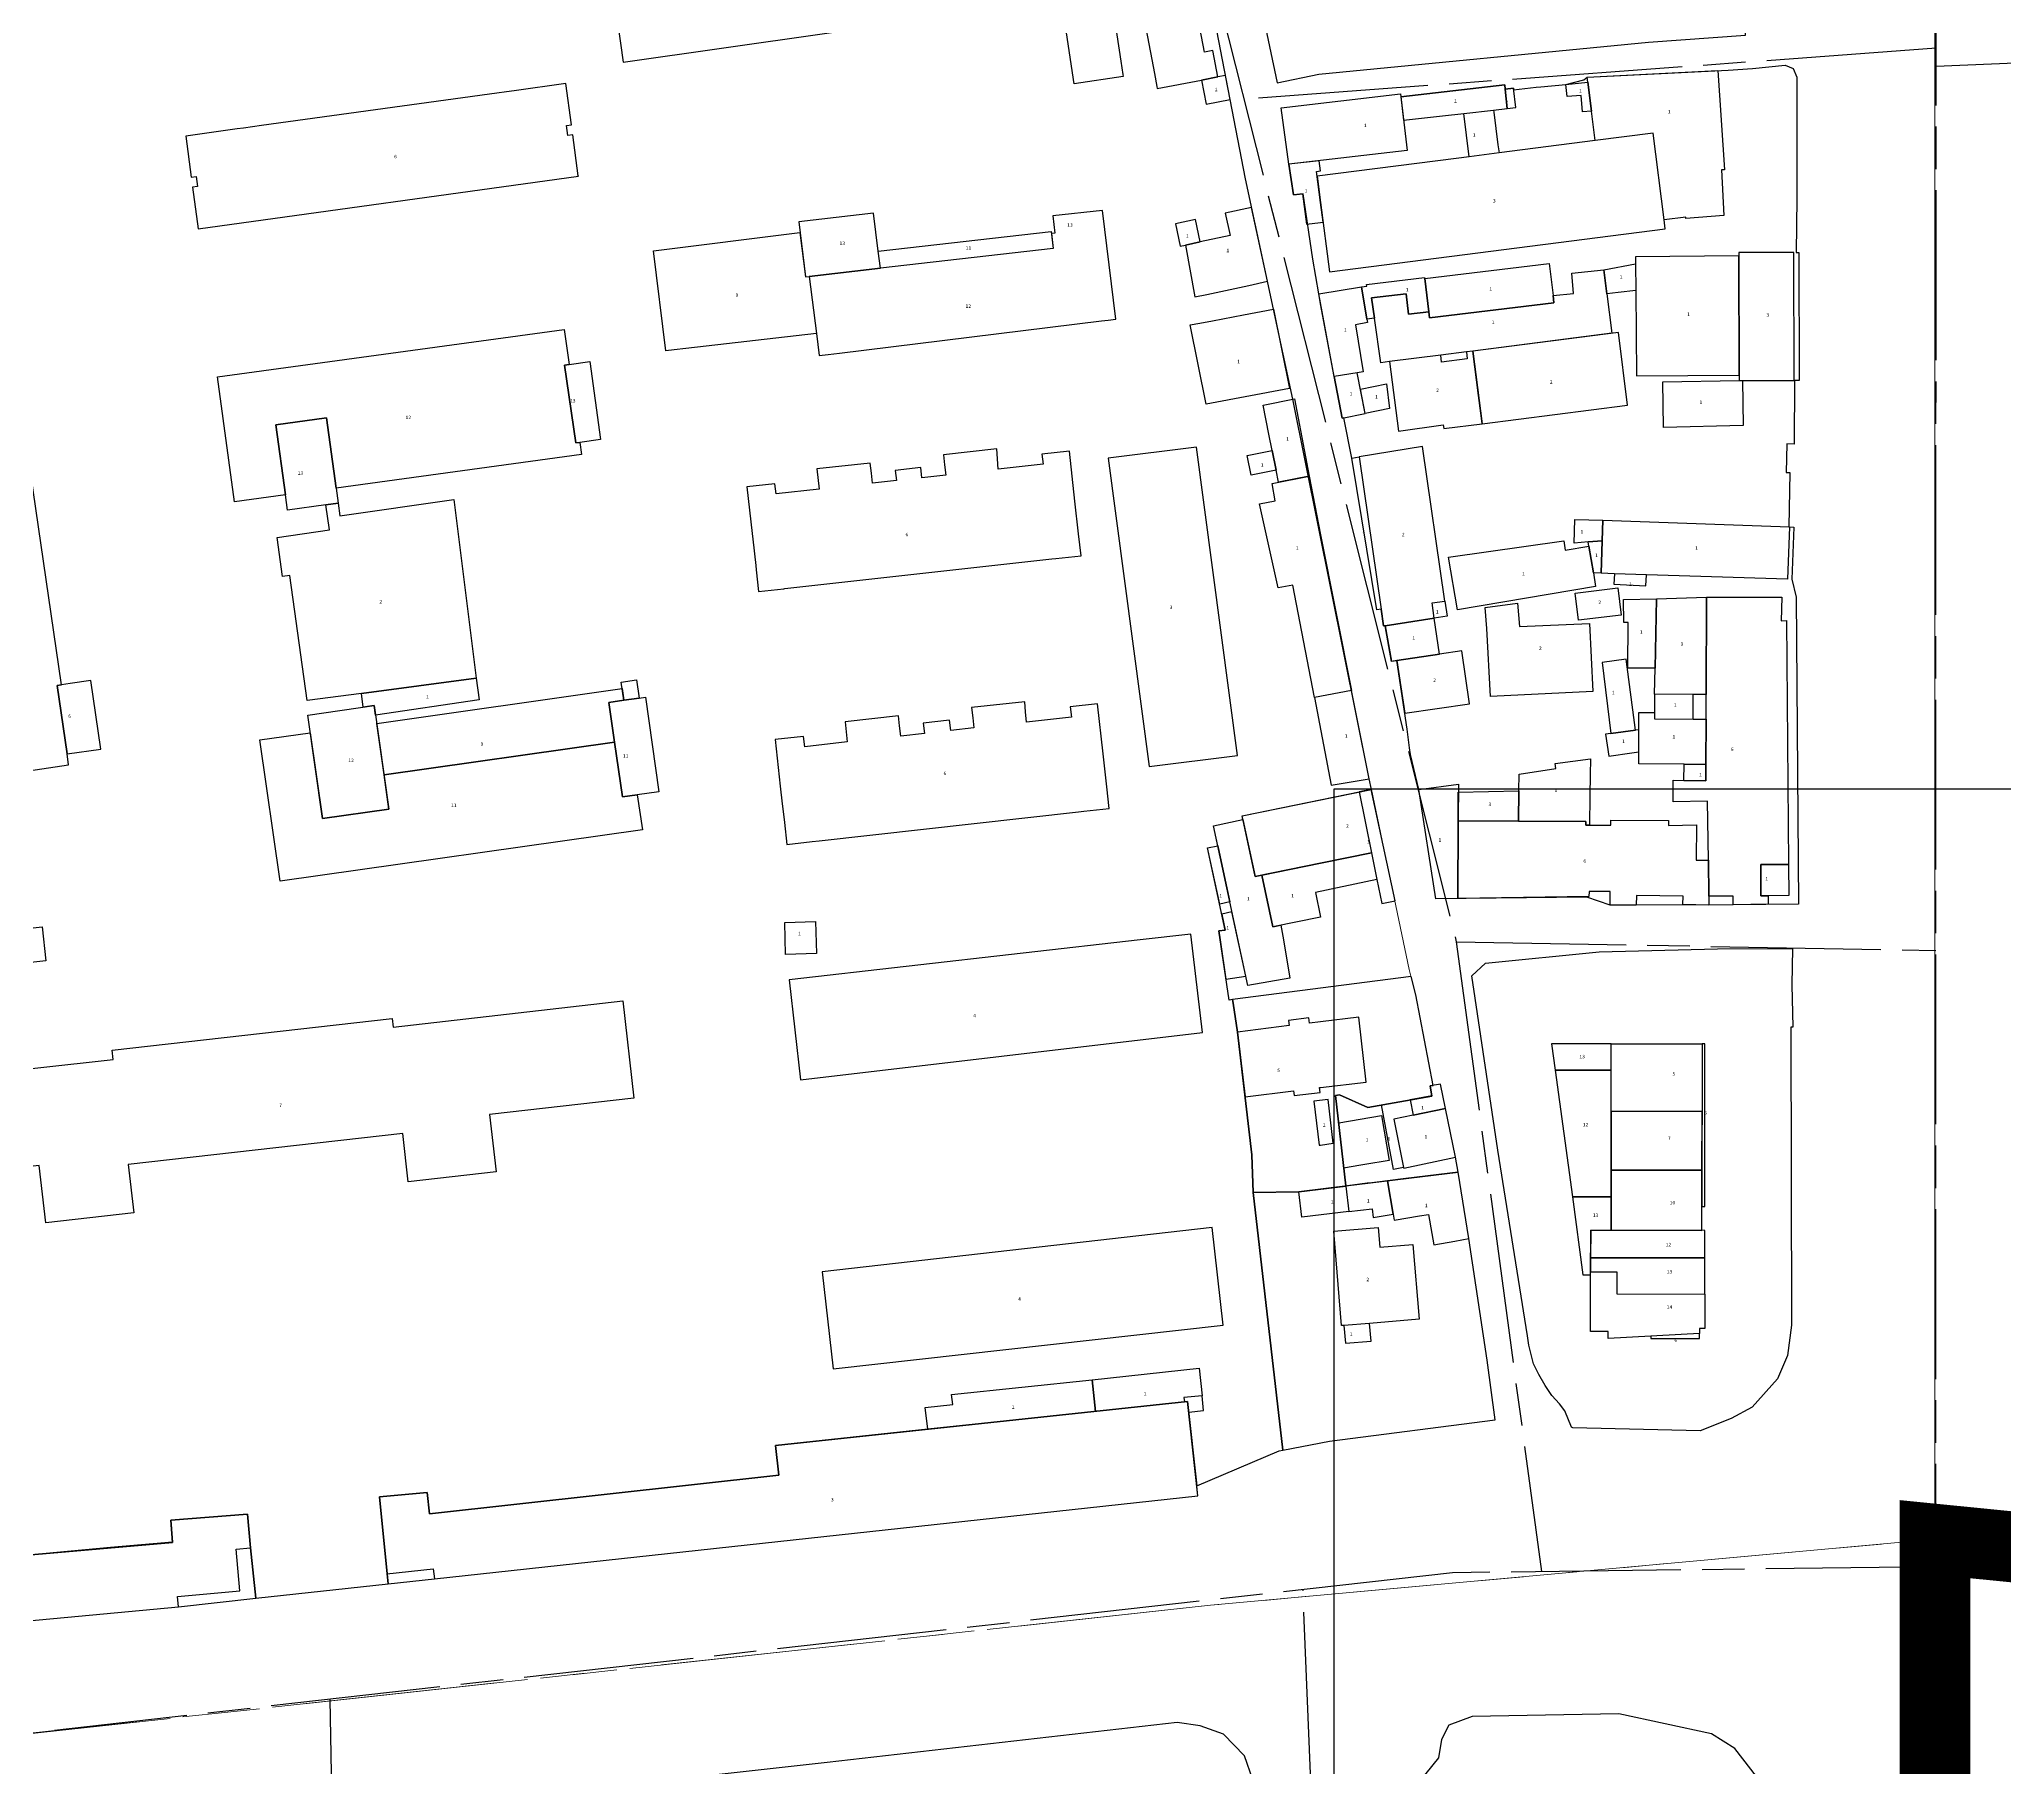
# Model space of a CAD drawing. Header units: millimetres. Extents: x 125232 to 134072, y 142885 to 152835.
# Drawn here: x 129318.9 to 129596.7, y 147633 to 147877.3 of the extents above; entities that cross this region are included whole.
import ezdxf
from ezdxf.enums import TextEntityAlignment as Align

# ---------------------------------------------------------------- set-up
doc = ezdxf.new("R2010")
doc.units = ezdxf.units.MM
doc.linetypes.add('ACAD_ISO08W100', pattern=[36, 24, -3, 6, -3])
doc.linetypes.add('CENTER', pattern=[50.8, 31.75, -6.35, 6.35, -6.35])
for name, color, linetype in [('buildings', 7, 'Continuous'), ('commerce', 10, 'Continuous'), ('commerce & office', 242, 'Continuous'), ('commerce and residence', 32, 'Continuous'), ('culture', 21, 'Continuous'), ('layers', 7, 'Continuous'), ('research & university', 30, 'Continuous'), ('reserve', 253, 'Continuous'), ('residence-bad', 41, 'Continuous'), ('老城北中心线', 7, 'ACAD_ISO08W100')]:
    doc.layers.add(name, color=color, linetype=linetype)
doc.layers.add('municipal utilities', color=151, linetype='Continuous', lineweight=0)
doc.layers.add('super block', color=6, linetype='CENTER', lineweight=0)
doc.styles.add('层数', font='', dxfattribs={"height": 2})
doc.styles.get('层数').set_extended_font_data('FangSong_GB2312')

msp = doc.modelspace()

# ---------------------------------------------------------------- linework, layer by layer
msp.add_lwpolyline([(130151.88, 147771.28), (129501.88, 147771.28), (129501.88, 146971.28), (130151.88, 146971.28)], close=True)
at = {"layer": 'buildings', "linetype": 'Continuous', "flags": 128}
for points in [[(129471.46, 147899.13), (129476.52, 147872.45), (129476.88, 147870.58), (129476.93, 147870.3), (129483.18, 147871.51), (129485.46, 147871.95), (129484.76, 147875.68), (129483.58, 147875.46), (129479.52, 147896.83), (129480.7, 147897.05), (129479.99, 147900.78)], [(129455.63, 147898.86), (129453.04, 147898.49), (129444.63, 147897.3), (129444.42, 147898.77), (129435.66, 147897.52), (129435.87, 147896.06), (129418.54, 147893.6), (129418.34, 147895.06), (129409.59, 147893.82), (129409.8, 147892.35), (129401.38, 147891.16), (129399.08, 147890.83), (129401.46, 147874.04), (129458.01, 147882.07)], [(129461.2, 147897.34), (129468.09, 147898.38), (129471.75, 147874.17), (129472.04, 147872.29), (129472.08, 147872.01), (129465.18, 147870.97)], [(129486.58, 147872.16), (129485.46, 147871.95), (129483.18, 147871.51), (129483.84, 147868.09), (129487.21, 147868.75)], [(129537.67, 147871.92), (129556.16, 147872.85), (129557.07, 147858.82), (129556.66, 147858.8), (129556.98, 147852.35), (129551.64, 147851.93), (129551.63, 147852.13), (129548.55, 147851.73), (129546.98, 147863.98), (129538.82, 147862.94), (129538.28, 147867.13), (129537.76, 147871.2)], [(129394.33, 147863.78), (129393.62, 147863.68), (129393.42, 147865.09), (129394.14, 147865.19), (129393.36, 147871.01), (129386.02, 147870), (129384.94, 147869.85), (129383.59, 147869.66), (129382.54, 147869.51), (129350.33, 147865.07), (129349.04, 147864.89), (129347.8, 147864.72), (129346.89, 147864.59), (129339.62, 147863.59), (129340.4, 147857.77), (129341.1, 147857.87), (129341.29, 147856.46), (129340.59, 147856.36), (129341.37, 147850.5), (129395.11, 147857.92), (129395.1, 147857.98)], [(129512.23, 147861.55), (129495.51, 147859.61), (129494.43, 147867.58), (129511.3, 147869.58), (129512.23, 147861.55)], [(129526.11, 147870.24), (129526.05, 147870.82), (129511.35, 147869.12), (129511.73, 147865.85), (129517.24, 147866.46), (129520.23, 147866.8), (129524.44, 147867.27), (129526.39, 147867.48), (129526.11, 147870.24)], [(129526.39, 147867.48), (129527.58, 147867.63), (129527.25, 147870.36), (129526.11, 147870.24)], [(129534.68, 147870.87), (129537.76, 147871.2), (129538.28, 147867.13), (129537.02, 147867.02), (129536.82, 147869.34), (129534.83, 147869.17)], [(129524.44, 147867.27), (129524.48, 147866.96), (129525.07, 147862.36), (129525.22, 147861.2), (129521.02, 147860.66), (129520.23, 147866.8)], [(129501.26, 147844.4), (129548.71, 147850.48), (129548.55, 147851.73), (129546.98, 147863.98), (129538.82, 147862.94), (129525.22, 147861.2), (129521.02, 147860.66), (129519.14, 147860.42), (129499.53, 147857.9), (129500, 147854.2)], [(129497.43, 147855.42), (129497.99, 147851.16), (129500, 147851.39), (129500.35, 147851.44), (129500, 147854.2), (129499.44, 147858.6), (129499.97, 147858.66), (129499.8, 147860.11), (129495.51, 147859.61), (129496.16, 147855.27), (129497.43, 147855.42)], [(129427.21, 147843.69), (129427.75, 147843.76), (129437.8, 147844.91), (129437.5, 147847.3), (129436.84, 147852.69), (129426.25, 147851.47)], [(129432.03, 147832.92), (129469.03, 147837.46), (129469.96, 147837.58), (129471.05, 147837.71), (129469.2, 147853.07), (129462.16, 147852.31), (129462.46, 147849.87), (129461.97, 147849.81), (129462.2, 147847.72), (129437.8, 147844.91), (129427.75, 147843.76), (129428.74, 147835.7), (129429.13, 147832.56), (129430.41, 147832.72)], [(129482.24, 147840.86), (129483.92, 147841.22), (129489.84, 147842.49), (129492.48, 147843.06), (129490.24, 147853.49), (129486.53, 147852.7), (129487.21, 147849.53), (129483, 147848.62), (129480.92, 147848.18)], [(129428.74, 147835.7), (129410.3, 147833.58), (129408.64, 147833.39), (129407.47, 147833.25), (129405.74, 147847.36), (129426.42, 147849.97), (129427.21, 147843.69), (129427.75, 147843.76)], [(129437.8, 147844.91), (129437.5, 147847.3), (129461.93, 147850.11), (129462.2, 147847.72)], [(129480.16, 147848.02), (129480.92, 147848.18), (129483, 147848.62), (129482.32, 147851.79), (129479.48, 147851.19)], [(129566.88, 147847.14), (129559.13, 147847.12), (129559.13, 147846.66), (129559.16, 147829.81), (129559.16, 147829.02), (129559.61, 147829.03), (129562.5, 147829.03), (129566.92, 147829.04)], [(129507.21, 147840.71), (129512.08, 147841.29), (129512.42, 147838.42), (129515.28, 147838.76), (129515.38, 147837.91), (129532.98, 147840.01), (129532.85, 147841.06), (129535.73, 147841.34), (129535.53, 147844.23), (129540.02, 147844.68), (129540.45, 147841.31), (129541.16, 147835.71), (129521.52, 147833.21), (129520.61, 147833.09), (129516.98, 147832.63), (129509.75, 147831.71), (129508.5, 147831.55), (129507.61, 147837.86)], [(129515.38, 147837.91), (129515.28, 147838.76), (129514.72, 147843.45), (129532.31, 147845.56), (129532.85, 147841.06), (129532.98, 147840.01), (129515.38, 147837.91)], [(129540.02, 147844.68), (129544.5, 147845.53), (129544.53, 147841.74), (129542.06, 147841.48), (129540.45, 147841.31)], [(129559.13, 147846.66), (129544.49, 147846.54), (129544.5, 147845.53), (129544.53, 147841.74), (129544.65, 147829.68), (129559.16, 147829.81)], [(129499.74, 147841.28), (129505.77, 147842.29), (129506.54, 147837.69), (129506.62, 147837.23), (129504.95, 147836.93), (129506.03, 147830.29), (129505.17, 147830.15), (129501.91, 147829.62), (129500, 147839.87)], [(129505.77, 147842.29), (129506.53, 147842.38), (129506.5, 147842.63), (129514.7, 147843.61), (129514.72, 147843.45), (129515.28, 147838.76), (129512.42, 147838.42), (129512.08, 147841.29), (129507.21, 147840.71), (129507.61, 147837.86), (129506.54, 147837.69)], [(129481.59, 147836.89), (129482.95, 147837.15), (129484.72, 147837.49), (129489.09, 147838.32), (129493.37, 147839.13), (129495.6, 147827.93), (129483.81, 147825.69), (129481.59, 147836.89)], [(129344.13, 147829.55), (129393.12, 147836.27), (129393.8, 147831.31), (129393.14, 147831.22), (129394.75, 147820.21), (129395.3, 147820.29), (129395.53, 147818.58), (129360.86, 147813.85), (129359.5, 147823.75), (129352.35, 147822.77), (129353.71, 147812.89), (129346.51, 147811.91)], [(129521.52, 147833.21), (129522.83, 147822.93), (129543.39, 147825.55), (129542.09, 147835.82)], [(129509.75, 147831.71), (129511, 147821.9), (129517.34, 147822.78), (129517.41, 147822.24), (129522.83, 147822.93), (129522.78, 147823.35), (129522.32, 147826.9), (129521.52, 147833.21), (129520.61, 147833.09), (129520.73, 147832.11), (129517.11, 147831.65), (129516.98, 147832.63)], [(129396.72, 147831.71), (129398.26, 147820.69), (129395.3, 147820.29), (129394.75, 147820.21), (129393.14, 147831.22), (129393.8, 147831.31), (129396.72, 147831.71)], [(129503.07, 147823.72), (129506.3, 147824.38), (129505.17, 147830.15), (129501.91, 147829.62), (129503.07, 147823.72)], [(129505.66, 147827.84), (129509.32, 147828.59), (129509.76, 147825.09), (129506.3, 147824.38)], [(129548.37, 147828.85), (129559.16, 147829.02), (129559.61, 147829.03), (129559.71, 147822.7), (129548.47, 147822.39)], [(129491.88, 147825.55), (129496.32, 147826.44), (129498.41, 147815.53), (129494.07, 147814.66), (129493.73, 147816.37), (129493.17, 147819.14), (129492.71, 147821.46)], [(129359.5, 147823.75), (129360.86, 147813.85), (129361.15, 147811.71), (129359.41, 147811.48), (129354.01, 147810.74), (129353.71, 147812.89), (129352.35, 147822.77), (129359.5, 147823.75)], [(129422.89, 147814.45), (129418.94, 147814.01), (129419.67, 147807.44), (129419.76, 147806.6), (129420.17, 147802.91), (129420.24, 147802.29), (129420.59, 147799.21), (129424.16, 147799.61), (129424.31, 147799.63), (129462, 147803.82), (129462.59, 147803.88), (129466.15, 147804.28), (129465.81, 147807.36), (129465.29, 147811.98), (129464.5, 147819.07), (129460.63, 147818.64), (129460.79, 147817.2), (129454.46, 147816.5), (129454.35, 147817.95), (129454.25, 147819.37), (129446.71, 147818.53), (129446.86, 147817.11), (129447.02, 147815.66), (129443.67, 147815.29), (129443.51, 147816.74), (129439.88, 147816.34), (129440.05, 147814.89), (129436.69, 147814.51), (129436.52, 147815.96), (129436.37, 147817.38), (129428.83, 147816.54), (129429.15, 147813.68), (129423.05, 147813.01)], [(129505.44, 147818.24), (129508.56, 147796.71), (129508.9, 147794.36), (129509.11, 147794.39), (129516.04, 147795.47), (129515.76, 147797.64), (129517.54, 147797.87), (129514.41, 147819.7)], [(129489.64, 147818.43), (129493.17, 147819.14), (129493.73, 147816.37), (129490.2, 147815.66)], [(129504.44, 147818.07), (129505.44, 147818.24), (129508.56, 147796.71), (129507.93, 147796.62)], [(129499.14, 147784.25), (129496.09, 147800.14), (129494.01, 147799.72), (129491.38, 147811.62), (129493.6, 147812.06), (129493.14, 147814.47), (129498.41, 147815.53), (129500, 147807.24), (129504.38, 147785.25), (129499.14, 147784.25)], [(129352.54, 147806.86), (129359.92, 147807.93), (129359.41, 147811.48), (129361.15, 147811.71), (129361.4, 147809.9), (129377.5, 147812.24), (129380.69, 147786.96), (129364.44, 147784.81), (129356.76, 147783.8), (129354.33, 147801.5), (129353.31, 147801.35)], [(129535.94, 147809.38), (129539.91, 147809.3), (129539.8, 147806.4), (129537.83, 147806.23), (129535.83, 147806.06)], [(129539.91, 147809.3), (129566.27, 147808.34), (129566, 147800.97), (129546.06, 147801.6), (129541.53, 147801.74), (129539.63, 147801.8), (129539.8, 147806.4)], [(129518.09, 147804.09), (129534.36, 147806.4), (129534.55, 147805.07), (129537.93, 147805.62), (129538.55, 147801.84), (129538.86, 147799.95), (129519.37, 147796.62)], [(129539.63, 147801.8), (129538.55, 147801.84), (129537.93, 147805.62), (129537.83, 147806.23), (129539.8, 147806.4)], [(129535.99, 147799), (129542.02, 147799.75), (129542.5, 147795.9), (129536.47, 147795.15)], [(129541.53, 147801.74), (129541.45, 147800.24), (129545.98, 147800.01), (129546.06, 147801.6)], [(129516.04, 147795.47), (129515.76, 147797.64), (129517.54, 147797.87), (129517.87, 147795.75)], [(129538.46, 147785.07), (129524.02, 147784.36), (129523.5, 147793.99), (129523.28, 147796.98), (129527.84, 147797.56), (129528.11, 147794.26), (129538.01, 147794.71)], [(129547.28, 147788.37), (129543.4, 147788.41), (129543.46, 147794.83), (129542.84, 147794.82), (129542.79, 147798.08), (129547.47, 147798.17)], [(129547.47, 147798.17), (129554.53, 147798.43), (129554.49, 147784.68), (129552.66, 147784.68), (129547.21, 147784.71), (129547.28, 147788.37)], [(129563.25, 147756.22), (129563.27, 147755.03), (129558.31, 147754.96), (129558.3, 147756.18), (129554.87, 147756.15), (129554.8, 147761.26), (129554.69, 147769.59), (129549.83, 147769.52), (129549.85, 147772.55), (129551.33, 147772.53), (129554.45, 147772.48), (129554.46, 147774.75), (129554.48, 147781.19), (129554.49, 147784.68), (129554.53, 147798.43), (129565.18, 147798.4), (129565.08, 147795.1), (129565.83, 147795.11), (129566.13, 147760.65), (129562.24, 147760.65), (129562.24, 147756.21)], [(129516.83, 147790.38), (129516.04, 147795.47), (129509.11, 147794.39), (129510.02, 147789.38), (129510.8, 147789.49)], [(129511.9, 147782.05), (129521.03, 147783.34), (129519.94, 147790.83), (129516.83, 147790.38), (129510.8, 147789.49), (129511.9, 147782.05)], [(129539.79, 147789.19), (129541.04, 147779.16), (129544.52, 147779.62), (129543.18, 147789.64), (129539.79, 147789.19)], [(129326.23, 147786.63), (129323.29, 147786.21), (129322.05, 147786.03), (129321.44, 147785.94), (129322.85, 147776.26), (129327.63, 147776.95)], [(129364.44, 147784.81), (129380.69, 147786.96), (129381.08, 147783.89), (129366.45, 147781.76), (129366.26, 147783.1), (129364.72, 147782.89)], [(129403.7, 147784.15), (129401.54, 147783.85), (129401.17, 147786.41), (129403.33, 147786.72)], [(129356.87, 147781.76), (129366.26, 147783.1), (129368.33, 147768.47), (129358.94, 147767.14)], [(129366.61, 147780.59), (129401.3, 147785.52), (129401.54, 147783.85), (129399.43, 147783.55), (129400.22, 147777.95), (129367.65, 147773.3)], [(129399.43, 147783.55), (129401.54, 147783.85), (129403.7, 147784.15), (129404.59, 147784.28), (129406.49, 147770.93), (129403.44, 147770.49), (129401.33, 147770.19), (129400.22, 147777.95)], [(129422.91, 147778.29), (129423.64, 147771.72), (129423.92, 147769.23), (129424.13, 147767.37), (129424.22, 147766.57), (129424.56, 147763.49), (129428.14, 147763.89), (129429.13, 147764), (129465.81, 147768.08), (129466.56, 147768.16), (129470.12, 147768.56), (129469.78, 147771.64), (129469.27, 147776.26), (129468.48, 147783.36), (129464.62, 147782.93), (129464.78, 147781.48), (129458.44, 147780.77), (129458.32, 147782.23), (129458.22, 147783.65), (129450.68, 147782.81), (129450.84, 147781.39), (129451, 147779.94), (129447.74, 147779.58), (129447.58, 147781.03), (129443.85, 147780.62), (129444.01, 147779.16), (129440.66, 147778.79), (129440.5, 147780.24), (129440.34, 147781.66), (129432.81, 147780.82), (129433.12, 147777.96), (129427.1, 147777.29), (129426.94, 147778.74)], [(129501.52, 147771.85), (129506.87, 147772.76), (129504.38, 147785.25), (129499.14, 147784.25), (129501.52, 147771.85)], [(129547.21, 147784.71), (129547.21, 147782.14), (129547.21, 147781.22), (129552.65, 147781.2), (129552.66, 147784.68)], [(129544.97, 147782.13), (129547.21, 147782.14), (129547.21, 147781.22), (129552.65, 147781.2), (129554.49, 147781.19), (129554.46, 147774.75), (129551.36, 147774.8), (129544.98, 147774.89), (129544.98, 147776.57), (129544.98, 147779.69)], [(129350.1, 147778.25), (129357.22, 147779.26), (129358.94, 147767.14), (129368.33, 147768.47), (129367.65, 147773.3), (129400.22, 147777.95), (129401.33, 147770.19), (129403.44, 147770.49), (129404.15, 147765.54), (129352.95, 147758.27)], [(129540.74, 147775.96), (129543.99, 147776.43), (129544.98, 147776.57), (129544.98, 147779.69), (129544.52, 147779.62), (129541.04, 147779.16), (129540.26, 147779.06)], [(129527.97, 147766.77), (129528.02, 147771.04), (129528.05, 147773.39), (129533.27, 147774.19), (129533.17, 147774.93), (129538.14, 147775.59), (129538.11, 147773.31), (129538.06, 147770.34), (129538.01, 147766.2), (129537.49, 147766.2), (129537.5, 147766.74)], [(129551.36, 147774.8), (129554.46, 147774.75), (129554.45, 147772.48), (129551.33, 147772.53)], [(129519.38, 147755.85), (129516.27, 147755.79), (129513.88, 147771.22), (129519.47, 147771.98), (129519.44, 147766.8)], [(129500, 147760.81), (129490.74, 147758.93), (129488.9, 147767.5), (129505.45, 147770.9), (129507.19, 147762.27), (129500, 147760.81)], [(129508.64, 147755.11), (129510.29, 147755.47), (129510.53, 147755.52), (129507.17, 147771.25), (129505.45, 147770.9), (129507.19, 147762.27), (129507.95, 147758.5)], [(129519.46, 147770.85), (129528.02, 147771.04), (129527.97, 147766.77), (129519.44, 147766.8)], [(129489.72, 147743.54), (129484.85, 147766.12), (129489, 147767.01), (129490.74, 147758.93), (129491.69, 147759.12), (129493.26, 147751.82), (129494.39, 147752.05), (129494.74, 147750), (129495.64, 147744.58), (129489.72, 147743.54)], [(129540.93, 147754.88), (129540.94, 147756.83), (129537.94, 147756.84), (129537.93, 147756.12), (129519.38, 147755.85), (129519.44, 147766.8), (129527.97, 147766.77), (129537.5, 147766.74), (129537.49, 147766.2), (129538.01, 147766.2), (129541.02, 147766.18), (129541.02, 147766.91), (129549.17, 147766.87), (129549.17, 147766.14), (129553.11, 147766.23), (129553.09, 147761.27), (129554.8, 147761.26), (129554.87, 147756.15), (129554.85, 147754.89), (129551.2, 147754.97), (129551.23, 147756.18), (129544.63, 147756.25), (129544.62, 147754.91)], [(129484.04, 147763), (129485.46, 147763.3), (129487.17, 147755.36), (129485.75, 147755.05)], [(129500, 147753.2), (129493.26, 147751.82), (129491.69, 147759.12), (129500, 147760.81), (129507.19, 147762.27), (129507.95, 147758.5), (129499.28, 147756.69), (129500, 147753.2)], [(129566.13, 147760.65), (129566.17, 147756.25), (129563.25, 147756.22), (129562.24, 147756.21), (129562.24, 147758.27), (129562.24, 147760.65)], [(129424.4, 147747.93), (129424.28, 147752.46), (129428.64, 147752.58), (129428.76, 147748.05), (129424.4, 147747.93)], [(129485.8, 147750), (129486.61, 147744.44), (129489.44, 147744.86), (129487.48, 147753.94), (129486.06, 147753.63), (129486.54, 147751.38), (129485.62, 147751.27), (129485.8, 147750)], [(129307.36, 147745.66), (129306.82, 147750.5), (129312.22, 147751.07), (129312.29, 147750.45), (129315.53, 147750.78), (129315.46, 147751.41), (129319.32, 147751.82), (129319.84, 147747.03), (129307.36, 147745.66)], [(129474.51, 147750), (129424.9, 147744.32), (129426.52, 147730.22), (129483.3, 147736.92), (129481.66, 147750.81)], [(129368.78, 147738.88), (129368.92, 147737.65), (129401.38, 147741.36), (129402.96, 147727.63), (129382.56, 147725.31), (129383.48, 147717.21), (129371.07, 147715.8), (129370.29, 147722.64), (129331.51, 147718.22), (129332.29, 147711.43), (129319.83, 147710.02), (129318.91, 147718.09), (129298.49, 147715.81), (129296.97, 147729.49), (129329.39, 147733.1), (129329.24, 147734.38)], [(129489.36, 147727.8), (129496.17, 147728.64), (129496.25, 147727.97), (129499.96, 147728.43), (129499.87, 147729.13), (129500, 147729.14), (129506.46, 147729.88), (129505.41, 147739.06), (129500, 147738.41), (129498.42, 147738.21), (129498.32, 147738.95), (129495.48, 147738.59), (129495.57, 147737.89), (129488.24, 147736.93), (129489.36, 147727.8)], [(129532.62, 147735.3), (129533.13, 147731.56), (129541.09, 147731.55), (129541.09, 147735.3)], [(129553.91, 147735.29), (129553.91, 147725.73), (129541.08, 147725.73), (129541.09, 147735.3)], [(129553.9, 147712.29), (129554.31, 147712.29), (129554.32, 147735.29), (129553.91, 147735.29)], [(129533.13, 147731.56), (129535.58, 147713.67), (129541.07, 147713.67), (129541.09, 147731.55)], [(129517.64, 147726.14), (129516.93, 147729.59), (129515.48, 147729.34), (129515.73, 147727.93), (129512.65, 147727.39), (129513.1, 147725.2)], [(129499.81, 147720.97), (129500, 147720.99), (129501.79, 147721.26), (129501.06, 147727.43), (129499.07, 147727.19), (129499.81, 147720.97)], [(129502.56, 147724.11), (129508.59, 147725.16), (129509.69, 147718.83), (129506.24, 147718.23), (129505.4, 147718.09), (129503.53, 147717.76), (129503.29, 147717.72), (129502.84, 147721.64), (129502.56, 147724.11)], [(129508.63, 147726.68), (129512.65, 147727.39), (129513.1, 147725.2), (129510.33, 147724.63), (129511.73, 147717.83), (129510.32, 147717.54)], [(129511.76, 147717.7), (129519.05, 147719.29), (129517.64, 147726.14), (129513.1, 147725.2), (129510.33, 147724.63), (129511.73, 147717.83), (129511.76, 147717.7)], [(129541.08, 147725.73), (129541.08, 147717.43), (129553.9, 147717.43), (129553.91, 147725.73)], [(129519.44, 147717.17), (129512.07, 147716.27), (129509.48, 147715.95), (129510.26, 147711.24), (129510.4, 147710.39), (129514, 147710.98), (129515.25, 147711.19), (129515.73, 147708.47), (129516.01, 147706.89), (129518.99, 147707.41), (129520.97, 147707.76), (129519.44, 147717.17)], [(129541.08, 147717.43), (129541.07, 147708.94), (129553.9, 147708.93), (129553.9, 147717.43)], [(129496.92, 147714.39), (129503.57, 147715.19), (129504.01, 147711.59), (129497.33, 147710.78)], [(129509.48, 147715.95), (129507.29, 147715.67), (129506.59, 147715.58), (129503.82, 147715.22), (129503.57, 147715.19), (129504.01, 147711.59), (129507.27, 147711.98), (129507.42, 147710.75), (129510.26, 147711.24)], [(129535.58, 147713.67), (129537.08, 147702.64), (129538.16, 147702.64), (129538.17, 147708.94), (129541.07, 147708.94), (129541.07, 147713.67)], [(129431.1, 147689.35), (129486.24, 147695.53), (129484.7, 147709.34), (129429.56, 147703.09)], [(129501.88, 147708.84), (129508.13, 147709.35), (129508.36, 147706.55), (129513.04, 147706.93), (129513.91, 147696.36), (129506.93, 147695.79), (129503.3, 147695.5), (129502.97, 147695.47)], [(129538.17, 147708.94), (129538.16, 147705.04), (129554.3, 147705.03), (129554.31, 147708.93)], [(129538.16, 147705.04), (129538.16, 147703.08), (129541.86, 147703.08), (129541.86, 147699.94), (129554.3, 147699.93), (129554.3, 147705.03)], [(129538.16, 147703.08), (129541.86, 147703.08), (129541.86, 147699.94), (129554.3, 147699.93), (129554.3, 147695.07), (129553.54, 147695.07), (129553.54, 147694.34), (129540.62, 147693.67), (129540.62, 147694.65), (129538.16, 147694.66)], [(129503.3, 147695.5), (129503.51, 147692.97), (129507.15, 147693.27), (129506.93, 147695.79)], [(129546.69, 147693.99), (129546.69, 147693.64), (129553.54, 147693.64), (129553.54, 147694.34)], [(129467.74, 147687.83), (129482.85, 147689.44), (129483.26, 147685.53), (129480.69, 147685.29), (129480.75, 147684.69), (129468.21, 147683.35)], [(129444.48, 147680.83), (129444.13, 147683.9), (129448.01, 147684.31), (129447.86, 147685.72), (129467.74, 147687.83), (129468.21, 147683.35)], [(129482.66, 147671.41), (129482.5, 147672.85), (129481.37, 147683.25), (129483.45, 147683.47), (129483.26, 147685.53), (129480.69, 147685.29), (129480.75, 147684.69), (129477.66, 147684.36), (129468.21, 147683.35), (129444.48, 147680.83), (129422.98, 147678.54), (129423.45, 147674.35), (129411.11, 147672.97), (129374.07, 147668.85), (129373.91, 147670.21), (129373.73, 147671.88), (129367.01, 147671.25), (129368.04, 147660.41), (129374.61, 147661.12), (129374.77, 147659.68)], [(129231.94, 147651.35), (129269.46, 147651.79), (129284.1, 147652.05), (129304.72, 147652.58), (129338.6, 147655.73), (129338.46, 147657.17), (129347.29, 147657.99), (129346.75, 147663.88), (129348.77, 147664.06), (129348.33, 147668.83), (129337.5, 147667.96), (129337.76, 147664.88), (129328.98, 147664.11), (129304.18, 147661.8), (129283.9, 147661.28), (129269.32, 147661.03), (129250, 147660.8), (129243.39, 147660.7), (129243.41, 147658.86), (129231.83, 147658.69), (129231.94, 147651.35)]]:
    msp.add_lwpolyline(points, close=True, dxfattribs=at)
msp.add_lwpolyline([(129315.5, 147773.61), (129323.07, 147774.71), (129322.85, 147776.26), (129321.44, 147785.94), (129322.05, 147786.03), (129316.28, 147825.84)], dxfattribs=at)
at = {"layer": 'buildings', "linetype": 'Continuous', "elevation": 30.28, "flags": 128}
msp.add_lwpolyline([(129475.76, 147774.47), (129488.25, 147776.04), (129482.47, 147819.64), (129469.97, 147818.08)], close=True, dxfattribs=at)
at = {"layer": 'commerce'}
msp.add_lwpolyline([(129565.6, 147909.17), (129564.54, 147909.23), (129556.53, 147908.51), (129556.26, 147911.48), (129541.79, 147910.25), (129541.54, 147919.65), (129532.36, 147919.5), (129532.83, 147905.1), (129486.77, 147903.91), (129488.25, 147897.74), (129493.88, 147871.1), (129499.75, 147872.34), (129546.34, 147876.88), (129560.04, 147877.83), (129559.8, 147881.76), (129563.24, 147885.19), (129564.42, 147890.54)], close=True, dxfattribs=at)
at = {"layer": 'commerce & office'}
for points in [[(129521.36, 147744.9), (129523.29, 147746.7), (129539.36, 147748.29), (129556.1, 147748.72), (129566.71, 147748.77), (129566.6, 147743.63), (129566.73, 147737.63), (129566.48, 147737.63), (129566.56, 147695.53), (129566.01, 147691.27), (129564.55, 147687.97), (129560.97, 147683.93), (129558.03, 147682.35), (129553.66, 147680.61), (129535.66, 147681.01), (129535.44, 147681.14), (129534.53, 147683.41), (129533.78, 147684.42), (129532.7, 147685.59), (129531.75, 147687.02), (129530.85, 147688.57), (129530.11, 147690.09), (129529.44, 147692.69), (129529.23, 147694.02), (129525.06, 147720.27)], [(129482.66, 147671.41), (129481.21, 147684.74), (129422.98, 147678.54), (129423.45, 147674.35), (129374.07, 147668.85), (129373.73, 147671.88), (129367.01, 147671.25), (129368.07, 147660.41), (129368.23, 147658.97), (129374.77, 147659.68)], [(129348.77, 147664.06), (129348.33, 147668.83), (129337.51, 147667.96), (129337.76, 147664.83), (129317.2, 147663.01), (129306.06, 147661.98), (129298.61, 147661.66), (129243.39, 147660.7), (129243.41, 147658.86), (129231.83, 147658.69), (129231.92, 147652.75), (129231.93, 147651.35), (129250, 147651.56), (129304.72, 147652.58), (129338.6, 147655.73), (129349.55, 147656.93)], [(129542.17, 147640.61), (129521.41, 147640.25), (129518.13, 147638.99), (129517.09, 147636.99), (129516.66, 147634.39), (129512.9, 147629.74), (129511.78, 147625.47), (129512.52, 147587.23), (129512.5, 147581.56), (129514.98, 147573.28), (129516.14, 147571.32), (129527.93, 147563.18), (129565.58, 147570.61), (129563.84, 147626.15), (129562.74, 147630.31), (129558.55, 147635.7), (129555.26, 147637.76)]]:
    msp.add_lwpolyline(points, close=True, dxfattribs=at)
at = {"layer": 'commerce and residence'}
msp.add_lwpolyline([(129490.44, 147631.3), (129489.24, 147634.66), (129486.29, 147637.72), (129482.98, 147638.91), (129479.71, 147639.4), (129430.29, 147633.71), (129381.12, 147628.25)], dxfattribs=at)
at = {"layer": 'culture'}
msp.add_lwpolyline([(129520.97, 147707.76), (129519.44, 147717.17), (129496.92, 147714.39), (129490.48, 147714.28), (129494.66, 147677.87), (129501.24, 147679.12), (129524.68, 147682.16), (129523.56, 147690.61)], close=True, dxfattribs=at)
at = {"layer": 'municipal utilities'}
msp.add_lwpolyline([(129507.18, 147771.25), (129488.9, 147767.5), (129489, 147767.01), (129484.85, 147766.12), (129485.46, 147763.3), (129484.04, 147763), (129486.54, 147751.38), (129485.62, 147751.27), (129487.06, 147741.48), (129487.55, 147741.55), (129512.53, 147744.79), (129512.77, 147744.85), (129512.52, 147745.82), (129511.49, 147750.74)], close=True, dxfattribs=at)
at = {"layer": 'research & university'}
msp.add_lwpolyline([(129317.2, 147663.01), (129337.76, 147664.83), (129337.51, 147667.96), (129348.33, 147668.83), (129348.77, 147664.06), (129349.55, 147656.93), (129368.23, 147658.97), (129368.07, 147660.41), (129367.01, 147671.25), (129373.73, 147671.88), (129374.07, 147668.85), (129423.45, 147674.35), (129422.98, 147678.54), (129481.21, 147684.74), (129482.5, 147672.85), (129494.14, 147677.77), (129494.66, 147677.87), (129490.48, 147714.28), (129490.3, 147719.59), (129488.24, 147736.93), (129487.63, 147741.05), (129487.55, 147741.55), (129487.06, 147741.48), (129485.62, 147751.27), (129486.54, 147751.38), (129484.04, 147763), (129485.46, 147763.3), (129484.85, 147766.12), (129489, 147767.01), (129488.9, 147767.5), (129507.18, 147771.25), (129506.87, 147772.76), (129496.08, 147826.39), (129489.4, 147857.54), (129487.21, 147868.75), (129480.77, 147902.21)], dxfattribs=at)
at = {"layer": 'reserve'}
msp.add_lwpolyline([(129494.43, 147867.58), (129511.3, 147869.58), (129511.35, 147869.12), (129526.05, 147870.82), (129526.11, 147870.24), (129527.25, 147870.36), (129527.28, 147870.12), (129530.47, 147870.51), (129531.11, 147870.56), (129534.68, 147870.87), (129537.19, 147871.53), (129537.67, 147871.92), (129557.6, 147872.92), (129561.02, 147873.13), (129565.65, 147873.63), (129566.78, 147873.13), (129567.3, 147871.92), (129567.3, 147869.77), (129567.3, 147864.77), (129567.29, 147854.77), (129567.23, 147847.14), (129567.58, 147847.14), (129567.62, 147829.04), (129566.98, 147829.04), (129566.95, 147820.06), (129565.91, 147820.09), (129565.81, 147816.05), (129566.32, 147816.04), (129566.17, 147808.34), (129566.87, 147808.32), (129566.6, 147800.95), (129567.19, 147798.43), (129567.54, 147755.04), (129558.31, 147754.96), (129540.93, 147754.88), (129537.64, 147756.01), (129516.27, 147755.79), (129513.88, 147771.22), (129512.73, 147776.18), (129512.59, 147777.15), (129512.22, 147779.75), (129510.79, 147789.49), (129510.03, 147789.35), (129509.11, 147794.39), (129508.9, 147794.36), (129508.55, 147796.71), (129507.93, 147796.62), (129504.44, 147818.07), (129503.28, 147823.76), (129503.07, 147823.72), (129501.91, 147829.62), (129499.74, 147841.28), (129498.89, 147846.21), (129497.52, 147855.43), (129496.16, 147855.27), (129495.51, 147859.61), (129494.85, 147864.46)], close=True, dxfattribs=at)
at = {"layer": 'residence-bad'}
for points in [[(129513.45, 147742.2), (129512.78, 147744.83), (129487.55, 147741.55), (129487.63, 147741.05), (129488.24, 147736.93), (129490.3, 147719.59), (129490.48, 147714.28), (129496.92, 147714.39), (129503.57, 147715.21), (129502.11, 147728.01), (129502.67, 147728.08), (129506.66, 147726.31), (129515.73, 147727.91), (129515.48, 147729.34), (129515.9, 147729.41)], [(129516.93, 147729.59), (129515.48, 147729.34), (129515.73, 147727.91), (129506.66, 147726.31), (129502.67, 147728.08), (129502.11, 147728.01), (129503.57, 147715.21), (129519.44, 147717.17), (129519.05, 147719.29)]]:
    msp.add_lwpolyline(points, close=True, dxfattribs=at)
at = {"layer": 'super block'}
msp.add_lwpolyline([(128635.29, 148140.51), (128643.31, 148090.25), (128687.46, 147968.35), (128750.07, 147836.55), (128820.89, 147697.3), (128842.12, 147674.61), (128874.94, 147666.3), (128986.53, 147645.04), (129060.99, 147641.75), (129230.32, 147635.11), (129305.84, 147636.53), (129484.43, 147655.95), (129586.82, 147665.29), (129586.68, 148581.86)], dxfattribs=at)
for points in [[(130222.08, 148214.65), (130224.7, 148308.09), (130228.2, 148518.15), (130214.84, 148519.08), (130156.44, 148528.49), (129866.42, 148551.33), (129849.42, 148552.66), (129682.4, 148573.83), (129586.68, 148581.86), (129586.82, 147665.29), (129738.52, 147650.17), (129883.91, 147632.5), (129883.92, 147632.24), (129897.76, 147630.82), (130011.36, 147612.58), (130100.28, 147595.6), (130163.02, 147871.38), (130199.33, 148034.37), (130204.71, 148066.09)], [(129586.82, 147665.29), (129484.43, 147655.95), (129305.84, 147636.53), (129230.32, 147635.11), (129060.99, 147641.75), (128986.53, 147645.04), (128874.94, 147666.3), (128842.12, 147674.61), (128909.71, 147602.36), (128947.58, 147549.81), (128972.14, 147500.22), (128983.66, 147451.51), (128976.28, 147385.84), (128942.97, 147272.66), (128941.32, 147267.02), (128995.53, 147266.06), (129434.3, 147210.97), (129586.89, 147164.78)]]:
    msp.add_lwpolyline(points, close=True, dxfattribs=at)
at = {"layer": 'super block', "const_width": 10}
msp.add_lwpolyline([(130062.04, 147357.74), (130088.57, 147523.11), (130100.28, 147595.6), (130011.36, 147612.58), (129897.76, 147630.82), (129883.92, 147632.24), (129883.91, 147632.5), (129738.52, 147650.17), (129586.82, 147665.29), (129586.89, 147164.78), (129749.5, 147122.37), (130005.05, 147042.65), (130010.47, 147075.31), (130034.07, 147190.29), (130036.07, 147208.33)], close=True, dxfattribs=at)
at = {"layer": '老城北中心线', "linetype": 'ACAD_ISO08W100', "lineweight": 25}
for p, q in [((129586.71, 146715.92), (129587.16, 148615.19)), ((129468.42, 147951.15), (129519.18, 147749.72)), ((129586.98, 147876), (129489.17, 147868.8)), ((129586.98, 147873.47), (129672.2, 147877.17)), ((129519.18, 147749.72), (129531.21, 147660.7)), ((129519.18, 147749.72), (129586.95, 147748.5)), ((129586.93, 147661.37), (129518.63, 147660.55)), ((129888.79, 147633.21), (129586.93, 147661.37)), ((129518.63, 147660.55), (129321.09, 147638.26)), ((129501.52, 147559.05), (129497.51, 147658.17)), ((129359.98, 147642.65), (129362, 147538.66))]:
    msp.add_line(p, q, dxfattribs=at)
msp.add_arc((129265.03, 148135.11), 500, 267.6407, 276.4372, dxfattribs=at)

# ---------------------------------------------------------------- texts
at = {"layer": 'layers', "linetype": 'Continuous', "style": '层数'}
for s, p in [('1', (129485.04, 147869.93)), ('1', (129536.53, 147869.7)), ('1', (129518.87, 147868.33)), ('1', (129526.12, 147868.39)), ('1', (129549.07, 147866.78)), ('1', (129506.11, 147864.85)), ('1', (129521.51, 147863.48)), ('6', (129369.07, 147860.45)), ('1', (129497.75, 147855.63)), ('3', (129524.36, 147854.19)), ('13', (129464.2, 147850.78)), ('1', (129480.98, 147849.24)), ('13', (129432.02, 147848.19)), ('11', (129449.85, 147847.51)), ('1', (129486.7, 147847.18)), ('1', (129512.05, 147841.63)), ('1', (129523.85, 147841.73)), ('1', (129542.28, 147843.42)), ('9', (129417.33, 147840.87)), ('12', (129449.82, 147839.31)), ('1', (129551.82, 147838.17)), ('1', (129503.31, 147835.96)), ('1', (129524.18, 147837.03)), ('3', (129563.02, 147838.08)), ('1', (129488.21, 147831.48)), ('2', (129516.33, 147827.41)), ('2', (129532.4, 147828.57)), ('13', (129393.93, 147825.94)), ('1', (129504.11, 147826.93)), ('1', (129507.71, 147826.49)), ('1', (129553.56, 147825.73)), ('12', (129370.68, 147823.58)), ('1', (129495.15, 147820.55)), ('1', (129491.55, 147816.87)), ('13', (129355.45, 147815.71)), ('1', (129505.88, 147807.57)), ('6', (129441.33, 147807.03)), ('1', (129496.52, 147805.14)), ('2', (129511.49, 147807.03)), ('1', (129536.74, 147807.45)), ('1', (129552.95, 147805.14)), ('1', (129538.82, 147804.1)), ('1', (129528.48, 147801.51)), ('1', (129543.59, 147800.02)), ('2', (129366.99, 147797.52)), ('3', (129478.68, 147796.74)), ('2', (129539.25, 147797.45)), ('1', (129516.29, 147796.11)), ('1', (129512.97, 147792.42)), ('2', (129530.87, 147790.96)), ('1', (129545.13, 147793.27)), ('3', (129550.87, 147791.55)), ('2', (129515.92, 147786.44)), ('1', (129373.59, 147784.12)), ('1', (129541.18, 147784.7)), ('1', (129549.94, 147782.95)), ('6', (129323.01, 147781.37)), ('9', (129381.28, 147777.43)), ('1', (129503.43, 147778.55)), ('1', (129542.62, 147777.82)), ('1', (129549.73, 147778.44)), ('12', (129362.6, 147775.12)), ('11', (129401.4, 147775.75)), ('6', (129557.98, 147776.69)), ('6', (129446.71, 147773.27)), ('1', (129553.49, 147773.09)), ('11', (129377.12, 147768.76)), ('3', (129523.73, 147768.9)), ('1', (129533.06, 147770.9)), ('2', (129503.6, 147765.85)), ('1', (129506.57, 147763.62)), ('1', (129516.67, 147763.89)), ('6', (129537.13, 147760.9)), ('1', (129562.85, 147758.38)), ('1', (129485.69, 147755.98)), ('1', (129489.59, 147755.57)), ('1', (129495.85, 147755.98)), ('1', (129426.15, 147750.64)), ('1', (129486.69, 147751.42)), ('4', (129450.91, 147739.04)), ('5', (129493.88, 147731.32)), ('7', (129352.85, 147726.36)), ('1', (129514.23, 147726.02)), ('1', (129500.31, 147723.61)), ('1', (129506.37, 147721.51)), ('1', (129509.47, 147721.66)), ('1', (129514.69, 147721.92)), ('1', (129501.43, 147712.72)), ('1', (129506.54, 147712.87)), ('1', (129514.75, 147712.21)), ('2', (129506.47, 147701.75)), ('4', (129457.26, 147699)), ('1', (129504.12, 147694.02)), ('1', (129475, 147685.6)), ('1', (129456.36, 147683.71)), ('3', (129430.81, 147670.62))]:
    msp.add_text(s, height=0.5, dxfattribs=at).set_placement(p)
for s, p in [('13', (129536.97, 147733.5)), ('5', (129549.93, 147731.04)), ('5', (129554.42, 147725.53)), ('12', (129537.45, 147723.88)), ('7', (129549.28, 147721.94)), ('13', (129538.86, 147711.08)), ('10', (129549.72, 147712.85)), ('12', (129549.17, 147706.93)), ('13', (129549.31, 147703.1)), ('14', (129549.31, 147698.1)), ('6', (129550.19, 147693.4))]:
    msp.add_text(s, height=0.5, dxfattribs=at).set_placement(p, align=Align.MIDDLE)

doc.saveas('drawing.dxf')
